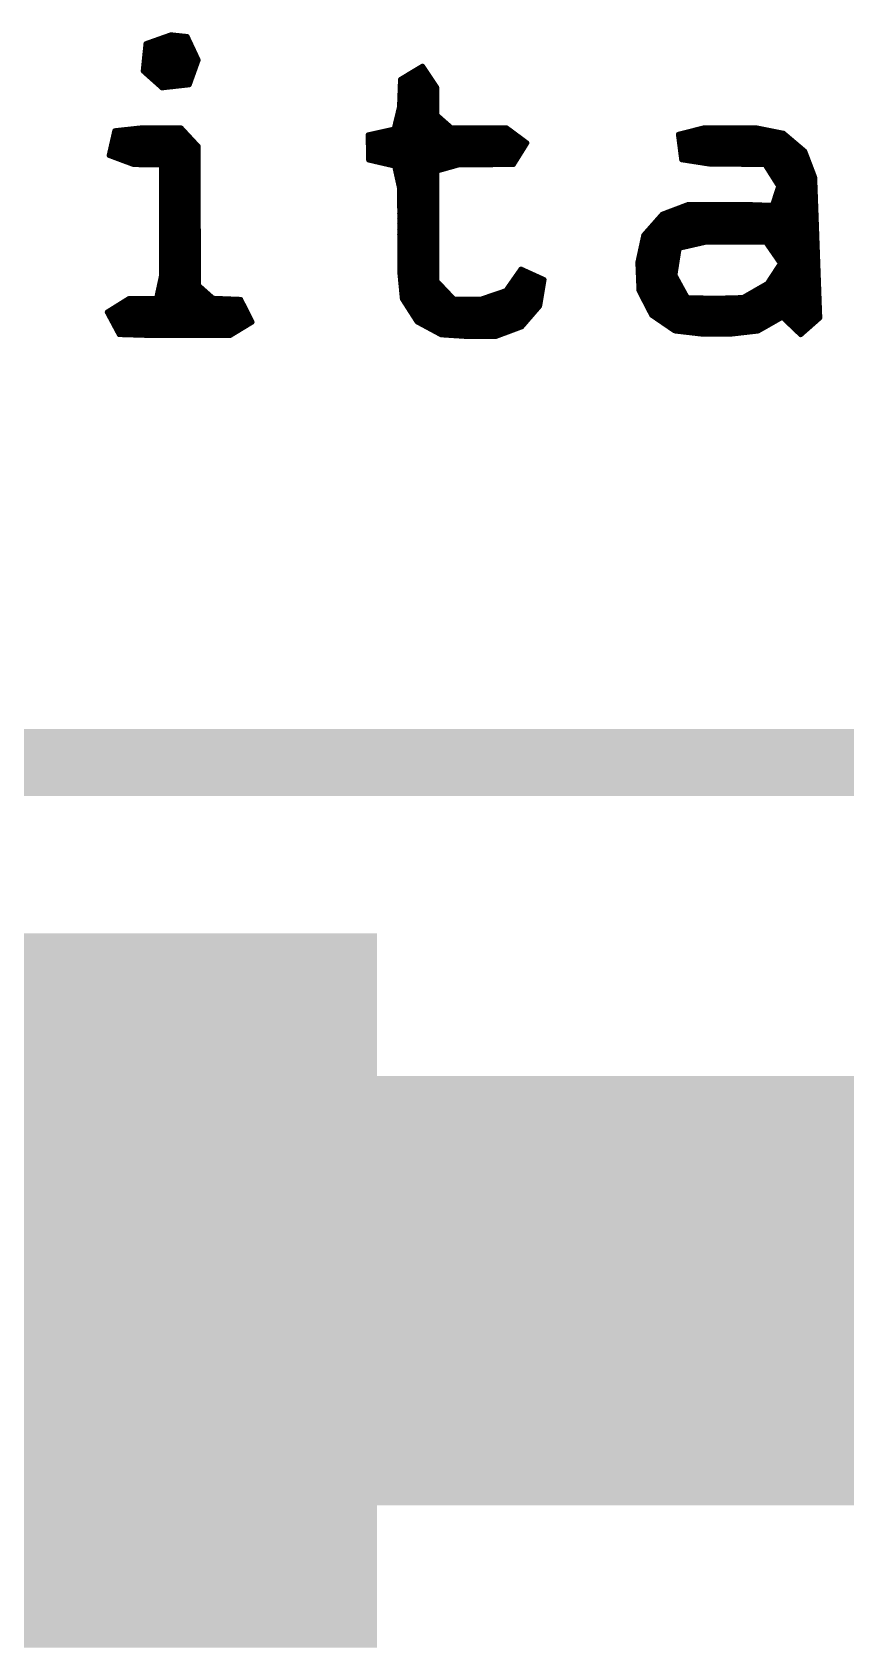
# Model space of a CAD drawing. Extents: x 40.2 to 61.4, y 22.5 to 56.
# Drawn here: x 44.223 to 45.764, y 45.694 to 48.753 of the extents above; entities that cross this region are included whole.
import ezdxf

# ---------------------------------------------------------------- set-up
doc = ezdxf.new("R2010")
doc.units = 0
for name, color, linetype in [('1', 12, 'CONTINUOUS'), ('21', 251, 'CONTINUOUS'), ('29', 251, 'CONTINUOUS'), ('31', 251, 'CONTINUOUS'), ('51', 251, 'CONTINUOUS')]:
    doc.layers.add(name, color=color, linetype=linetype)

# ---------------------------------------------------------------- blocks, each defined once
blk = doc.blocks.new('RECT')
blk.add_solid([(-0.5, -0.5), (0.5, -0.5), (-0.5, 0.5), (0.5, 0.5)])

msp = doc.modelspace()

# ---------------------------------------------------------------- linework, layer by layer
at = {"layer": '1', "const_width": 0.8128}
msp.add_lwpolyline([(43.3, 46.37), (46.21, 46.37)], dxfattribs=at)
at = {"layer": '21'}
for points, const_width in [([(44.4385, 48.731), (44.4333, 48.6794)], 0.01), ([(44.4384, 48.73), (44.5229, 48.73)], 0.01), ([(44.4856, 48.7477), (44.4385, 48.731)], 0.01), ([(44.464, 48.74), (44.5182, 48.74)], 0.01), ([(44.5161, 48.7445), (44.4856, 48.7477)], 0.01), ([(44.5369, 48.7002), (44.5161, 48.7445)], 0.01), ([(44.4354, 48.7), (44.5368, 48.7)], 0.01), ([(44.4364, 48.71), (44.5323, 48.71)], 0.01), ([(44.4374, 48.72), (44.5276, 48.72)], 0.01), ([(44.5201, 48.6535), (44.5369, 48.7002)], 0.01), ([(44.4333, 48.6794), (44.4688, 48.6478)], 0.01), ([(44.4334, 48.68), (44.5296, 48.68)], 0.01), ([(44.4344, 48.69), (44.5332, 48.69)], 0.01), ([(44.4439, 48.67), (44.526, 48.67)], 0.01), ([(44.9209, 48.6633), (44.919, 48.6113)], 0.01), ([(44.9624, 48.6883), (44.9209, 48.6633)], 0.01), ([(44.932, 48.67), (44.9745, 48.67)], 0.01), ([(44.9486, 48.68), (44.9679, 48.68)], 0.01), ([(44.989, 48.6482), (44.9624, 48.6883)], 0.01), ([(44.4551, 48.66), (44.5224, 48.66)], 0.01), ([(44.4663, 48.65), (44.4887, 48.65)], 0.01), ([(44.4688, 48.6478), (44.5201, 48.6535)], 0.01), ([(44.9201, 48.64), (44.9891, 48.64)], 0.01), ([(44.9204, 48.65), (44.9879, 48.65)], 0.01), ([(44.9208, 48.66), (44.9812, 48.66)], 0.01), ([(44.9891, 48.596), (44.989, 48.6482)], 0.01), ([(44.919, 48.6113), (44.9088, 48.5692)], 0.01), ([(44.9187, 48.61), (44.9891, 48.61)], 0.01), ([(44.9193, 48.62), (44.9891, 48.62)], 0.01), ([(44.9197, 48.63), (44.9891, 48.63)], 0.01), ([(44.4305, 48.5716), (44.3794, 48.5661)], 0.01), ([(44.4522, 48.5716), (44.4305, 48.5716)], 0.01), ([(44.5048, 48.5713), (44.4522, 48.5716)], 0.01), ([(44.537, 48.5366), (44.5048, 48.5713)], 0.01), ([(44.9114, 48.58), (45.0073, 48.58)], 0.01), ([(44.9138, 48.59), (44.996, 48.59)], 0.01), ([(44.9163, 48.6), (44.9891, 48.6)], 0.01), ([(45.0169, 48.5716), (44.9891, 48.596)], 0.01), ([(45.1214, 48.5716), (45.0169, 48.5716)], 0.01), ([(45.1598, 48.5432), (45.1214, 48.5716)], 0.01), ([(45.4964, 48.5717), (45.4476, 48.5593)], 0.01), ([(45.5415, 48.5716), (45.4964, 48.5717)], 0.01), ([(45.5948, 48.5715), (45.5415, 48.5716)], 0.01), ([(45.6464, 48.5613), (45.5948, 48.5715)], 0.01), ([(44.3794, 48.5661), (44.3688, 48.5197)], 0.01), ([(44.3735, 48.54), (44.5338, 48.54)], 0.01), ([(44.3757, 48.55), (44.5245, 48.55)], 0.01), ([(44.378, 48.56), (44.5153, 48.56)], 0.01), ([(44.4154, 48.57), (44.506, 48.57)], 0.01), ([(44.9088, 48.5692), (44.8596, 48.5583)], 0.01), ([(44.8596, 48.5583), (44.8605, 48.5111)], 0.01), ([(44.8597, 48.55), (45.1506, 48.55)], 0.01), ([(44.8599, 48.54), (45.1578, 48.54)], 0.01), ([(44.8671, 48.56), (45.1371, 48.56)], 0.01), ([(44.909, 48.57), (45.1235, 48.57)], 0.01), ([(45.1345, 48.5027), (45.1598, 48.5432)], 0.01), ([(45.4476, 48.5593), (45.4538, 48.5116)], 0.01), ([(45.4488, 48.55), (45.6598, 48.55)], 0.01), ([(45.4501, 48.54), (45.6716, 48.54)], 0.01), ([(45.4503, 48.56), (45.648, 48.56)], 0.01), ([(45.4897, 48.57), (45.6025, 48.57)], 0.01), ([(45.6866, 48.5273), (45.6464, 48.5613)], 0.01), ([(44.3688, 48.5197), (44.4152, 48.5024)], 0.01), ([(44.3689, 48.52), (44.537, 48.52)], 0.01), ([(44.3712, 48.53), (44.537, 48.53)], 0.01), ([(44.3948, 48.51), (44.537, 48.51)], 0.01), ([(44.5374, 48.2736), (44.537, 48.5366)], 0.01), ([(44.8601, 48.53), (45.1515, 48.53)], 0.01), ([(44.8603, 48.52), (45.1453, 48.52)], 0.01), ([(44.8605, 48.5111), (44.9097, 48.4997)], 0.01), ([(44.8651, 48.51), (45.139, 48.51)], 0.01), ([(45.4514, 48.53), (45.6834, 48.53)], 0.01), ([(45.4527, 48.52), (45.6894, 48.52)], 0.01), ([(45.4538, 48.5116), (45.5051, 48.5036)], 0.01), ([(45.464, 48.51), (45.6932, 48.51)], 0.01), ([(45.7054, 48.478), (45.6866, 48.5273)], 0.01), ([(44.4152, 48.5024), (44.4678, 48.502)], 0.01), ([(44.4678, 48.502), (44.4679, 48.2917)], 0.01), ([(44.4678, 48.5), (44.537, 48.5)], 0.01), ([(44.4678, 48.49), (44.5371, 48.49)], 0.01), ([(44.4678, 48.48), (44.5371, 48.48)], 0.01), ([(44.9083, 48.5), (45.0241, 48.5)], 0.01), ([(44.9097, 48.4997), (44.9193, 48.4565)], 0.01), ([(44.9119, 48.49), (44.9894, 48.49)], 0.01), ([(44.9141, 48.48), (44.9894, 48.48)], 0.01), ([(44.9894, 48.4903), (45.0302, 48.5017)], 0.01), ([(44.9894, 48.2814), (44.9894, 48.4903)], 0.01), ([(45.0302, 48.5017), (45.1345, 48.5027)], 0.01), ([(45.5051, 48.5036), (45.6115, 48.5025)], 0.01), ([(45.6115, 48.5025), (45.6377, 48.4611)], 0.01), ([(45.613, 48.5), (45.697, 48.5)], 0.01), ([(45.6194, 48.49), (45.7008, 48.49)], 0.01), ([(45.6257, 48.48), (45.7046, 48.48)], 0.01), ([(44.4678, 48.47), (44.5371, 48.47)], 0.01), ([(44.4678, 48.46), (44.5371, 48.46)], 0.01), ([(44.4678, 48.45), (44.5371, 48.45)], 0.01), ([(44.9163, 48.47), (44.9894, 48.47)], 0.01), ([(44.9185, 48.46), (44.9894, 48.46)], 0.01), ([(44.9193, 48.4565), (44.9194, 48.2998)], 0.01), ([(44.9193, 48.45), (44.9894, 48.45)], 0.01), ([(45.6377, 48.4611), (45.6257, 48.4247)], 0.01), ([(45.632, 48.47), (45.7057, 48.47)], 0.01), ([(45.634, 48.45), (45.7064, 48.45)], 0.01), ([(45.6373, 48.46), (45.706, 48.46)], 0.01), ([(45.715, 48.212), (45.7054, 48.478)], 0.01), ([(44.4678, 48.44), (44.5372, 48.44)], 0.01), ([(44.4678, 48.43), (44.5372, 48.43)], 0.01), ([(44.4678, 48.42), (44.5372, 48.42)], 0.01), ([(44.9193, 48.44), (44.9894, 48.44)], 0.01), ([(44.9193, 48.43), (44.9894, 48.43)], 0.01), ([(44.9193, 48.42), (44.9894, 48.42)], 0.01), ([(45.4662, 48.4266), (45.4169, 48.408)], 0.01), ([(45.4487, 48.42), (45.7075, 48.42)], 0.01), ([(45.5727, 48.4266), (45.4662, 48.4266)], 0.01), ([(45.6257, 48.4247), (45.5727, 48.4266)], 0.01), ([(45.6274, 48.43), (45.7071, 48.43)], 0.01), ([(45.6307, 48.44), (45.7067, 48.44)], 0.01), ([(44.4678, 48.41), (44.5372, 48.41)], 0.01), ([(44.4678, 48.4), (44.5372, 48.4)], 0.01), ([(44.4678, 48.39), (44.5372, 48.39)], 0.01), ([(44.9193, 48.41), (44.9894, 48.41)], 0.01), ([(44.9193, 48.4), (44.9894, 48.4)], 0.01), ([(44.9193, 48.39), (44.9894, 48.39)], 0.01), ([(45.4169, 48.408), (45.3819, 48.3684)], 0.01), ([(45.401, 48.39), (45.7086, 48.39)], 0.01), ([(45.4098, 48.4), (45.7082, 48.4)], 0.01), ([(45.4222, 48.41), (45.7078, 48.41)], 0.01), ([(44.4678, 48.38), (44.5373, 48.38)], 0.01), ([(44.4678, 48.37), (44.5373, 48.37)], 0.01), ([(44.4678, 48.36), (44.5373, 48.36)], 0.01), ([(44.9193, 48.38), (44.9894, 48.38)], 0.01), ([(44.9193, 48.37), (44.9894, 48.37)], 0.01), ([(44.9194, 48.36), (44.9894, 48.36)], 0.01), ([(45.3819, 48.3684), (45.3707, 48.317)], 0.01), ([(45.3801, 48.36), (45.7096, 48.36)], 0.01), ([(45.3833, 48.37), (45.7093, 48.37)], 0.01), ([(45.3922, 48.38), (45.7089, 48.38)], 0.01), ([(44.4679, 48.35), (44.5373, 48.35)], 0.01), ([(44.4679, 48.34), (44.5373, 48.34)], 0.01), ([(44.4679, 48.33), (44.5373, 48.33)], 0.01), ([(44.9194, 48.35), (44.9894, 48.35)], 0.01), ([(44.9194, 48.34), (44.9894, 48.34)], 0.01), ([(44.9194, 48.33), (44.9894, 48.33)], 0.01), ([(45.3736, 48.33), (45.4464, 48.33)], 0.01), ([(45.3757, 48.34), (45.4479, 48.34)], 0.01), ([(45.3779, 48.35), (45.475, 48.35)], 0.01), ([(45.4405, 48.2928), (45.4485, 48.344)], 0.01), ([(45.4485, 48.344), (45.4985, 48.3554)], 0.01), ([(45.4985, 48.3554), (45.605, 48.3553)], 0.01), ([(45.605, 48.3553), (45.6131, 48.3553)], 0.01), ([(45.6131, 48.3553), (45.641, 48.315)], 0.01), ([(45.6168, 48.35), (45.71, 48.35)], 0.01), ([(45.6237, 48.34), (45.7104, 48.34)], 0.01), ([(45.6306, 48.33), (45.7107, 48.33)], 0.01), ([(44.4679, 48.32), (44.5374, 48.32)], 0.01), ([(44.4679, 48.31), (44.5374, 48.31)], 0.01), ([(44.4679, 48.3), (44.5374, 48.3)], 0.01), ([(44.9194, 48.32), (44.9894, 48.32)], 0.01), ([(44.9194, 48.31), (44.9894, 48.31)], 0.01), ([(44.9194, 48.3), (44.9894, 48.3)], 0.01), ([(44.9194, 48.2998), (44.9244, 48.2481)], 0.01), ([(45.1491, 48.304), (45.1206, 48.2633)], 0.01), ([(45.1463, 48.3), (45.158, 48.3)], 0.01), ([(45.1925, 48.2843), (45.1491, 48.304)], 0.01), ([(45.3707, 48.317), (45.3728, 48.2639)], 0.01), ([(45.371, 48.31), (45.4432, 48.31)], 0.01), ([(45.3714, 48.32), (45.4448, 48.32)], 0.01), ([(45.3714, 48.3), (45.4417, 48.3)], 0.01), ([(45.641, 48.315), (45.616, 48.2768)], 0.01), ([(45.6311, 48.3), (45.7118, 48.3)], 0.01), ([(45.6375, 48.32), (45.7111, 48.32)], 0.01), ([(45.6377, 48.31), (45.7114, 48.31)], 0.01), ([(44.4679, 48.2917), (44.4585, 48.2484)], 0.01), ([(44.4632, 48.27), (44.5415, 48.27)], 0.01), ([(44.4653, 48.28), (44.5374, 48.28)], 0.01), ([(44.4675, 48.29), (44.5374, 48.29)], 0.01), ([(44.5653, 48.2488), (44.5374, 48.2736)], 0.01), ([(44.9203, 48.29), (44.9894, 48.29)], 0.01), ([(44.9213, 48.28), (44.9908, 48.28)], 0.01), ([(44.9223, 48.27), (45.0002, 48.27)], 0.01), ([(45.0217, 48.2474), (44.9894, 48.2814)], 0.01), ([(45.1253, 48.27), (45.1901, 48.27)], 0.01), ([(45.1323, 48.28), (45.1918, 48.28)], 0.01), ([(45.1393, 48.29), (45.1799, 48.29)], 0.01), ([(45.1841, 48.2344), (45.1925, 48.2843)], 0.01), ([(45.3718, 48.29), (45.4421, 48.29)], 0.01), ([(45.3722, 48.28), (45.4475, 48.28)], 0.01), ([(45.3726, 48.27), (45.453, 48.27)], 0.01), ([(45.4633, 48.2512), (45.4405, 48.2928)], 0.01), ([(45.616, 48.2768), (45.5698, 48.2502)], 0.01), ([(45.6042, 48.27), (45.7129, 48.27)], 0.01), ([(45.6181, 48.28), (45.7125, 48.28)], 0.01), ([(45.6246, 48.29), (45.7122, 48.29)], 0.01), ([(44.4059, 48.2482), (44.3652, 48.2228)], 0.01), ([(44.3927, 48.24), (44.6209, 48.24)], 0.01), ([(44.4585, 48.2484), (44.4059, 48.2482)], 0.01), ([(44.4588, 48.25), (44.5639, 48.25)], 0.01), ([(44.461, 48.26), (44.5527, 48.26)], 0.01), ([(44.6175, 48.2467), (44.5653, 48.2488)], 0.01), ([(44.639, 48.204), (44.6175, 48.2467)], 0.01), ([(44.9233, 48.26), (45.0097, 48.26)], 0.01), ([(44.9242, 48.25), (45.0192, 48.25)], 0.01), ([(44.9244, 48.2481), (44.9523, 48.2046)], 0.01), ([(44.9296, 48.24), (45.185, 48.24)], 0.01), ([(45.0739, 48.2474), (45.0217, 48.2474)], 0.01), ([(45.1206, 48.2633), (45.0739, 48.2474)], 0.01), ([(45.0816, 48.25), (45.1867, 48.25)], 0.01), ([(45.1109, 48.26), (45.1884, 48.26)], 0.01), ([(45.1503, 48.1953), (45.1841, 48.2344)], 0.01), ([(45.3728, 48.2639), (45.3969, 48.2172)], 0.01), ([(45.3748, 48.26), (45.4585, 48.26)], 0.01), ([(45.38, 48.25), (45.4629, 48.25)], 0.01), ([(45.3851, 48.24), (45.4591, 48.24)], 0.01), ([(45.4394, 48.1881), (45.4633, 48.2512)], 0.01), ([(45.4651, 48.25), (45.4416, 48.1873)], 0.01), ([(45.4614, 48.24), (45.714, 48.24)], 0.01), ([(45.517, 48.2488), (45.4651, 48.25)], 0.01), ([(45.4651, 48.25), (45.4669, 48.25)], 0.01), ([(45.5698, 48.2502), (45.517, 48.2488)], 0.01), ([(45.5614, 48.25), (45.7136, 48.25)], 0.01), ([(45.5868, 48.26), (45.7133, 48.26)], 0.01), ([(44.3652, 48.2228), (44.3878, 48.1806)], 0.01), ([(44.3667, 48.22), (44.631, 48.22)], 0.01), ([(44.372, 48.21), (44.636, 48.21)], 0.01), ([(44.3767, 48.23), (44.6259, 48.23)], 0.01), ([(44.5979, 48.179), (44.639, 48.204)], 0.01), ([(44.936, 48.23), (45.1803, 48.23)], 0.01), ([(44.9425, 48.22), (45.1716, 48.22)], 0.01), ([(44.9489, 48.21), (45.163, 48.21)], 0.01), ([(44.9523, 48.2046), (44.9978, 48.1801)], 0.01), ([(45.3903, 48.23), (45.4553, 48.23)], 0.01), ([(45.3954, 48.22), (45.4515, 48.22)], 0.01), ([(45.3969, 48.2172), (45.4394, 48.1881)], 0.01), ([(45.4073, 48.21), (45.4477, 48.21)], 0.01), ([(45.4501, 48.21), (45.638, 48.21)], 0.01), ([(45.4539, 48.22), (45.7147, 48.22)], 0.01), ([(45.4576, 48.23), (45.7143, 48.23)], 0.01), ([(45.5981, 48.1873), (45.6444, 48.2136)], 0.01), ([(45.6444, 48.2136), (45.6791, 48.1804)], 0.01), ([(45.6481, 48.21), (45.7127, 48.21)], 0.01), ([(45.6791, 48.1804), (45.715, 48.212)], 0.01), ([(44.3774, 48.2), (44.6325, 48.2)], 0.01), ([(44.3827, 48.19), (44.6161, 48.19)], 0.01), ([(44.3878, 48.1806), (44.4401, 48.179)], 0.01), ([(44.4059, 48.18), (44.5997, 48.18)], 0.01), ([(44.4401, 48.179), (44.5979, 48.179)], 0.01), ([(44.9609, 48.2), (45.1544, 48.2)], 0.01), ([(44.9794, 48.19), (45.1361, 48.19)], 0.01), ([(44.9978, 48.1801), (45.0497, 48.1767)], 0.01), ([(44.9986, 48.18), (45.1093, 48.18)], 0.01), ([(45.0497, 48.1767), (45.1019, 48.1772)], 0.01), ([(45.1019, 48.1772), (45.1503, 48.1953)], 0.01), ([(45.422, 48.2), (45.4439, 48.2)], 0.01), ([(45.4366, 48.19), (45.4401, 48.19)], 0.01), ([(45.4416, 48.1873), (45.4928, 48.1813)], 0.01), ([(45.4427, 48.19), (45.6028, 48.19)], 0.01), ([(45.4464, 48.2), (45.6204, 48.2)], 0.01), ([(45.4928, 48.1813), (45.5461, 48.1813)], 0.01), ([(45.5461, 48.1813), (45.5981, 48.1873)], 0.01), ([(45.6586, 48.2), (45.7014, 48.2)], 0.01), ([(45.669, 48.19), (45.69, 48.19)], 0.01), ([(42.8, 47.37), (58.8, 47.37)], 0.127)]:
    msp.add_lwpolyline(points, dxfattribs=dict(at, const_width=const_width))
at = {"layer": '21', "const_width": 0.005}
for points in [[(44.4384, 48.7325, 1), (44.4384, 48.7275)], [(44.441, 48.7307, 1), (44.436, 48.7312)], [(44.4377, 48.7333, 1), (44.4394, 48.7286)], [(44.464, 48.7425, 1), (44.464, 48.7375)], [(44.4859, 48.7501, 1), (44.4854, 48.7452)], [(44.4865, 48.7453, 1), (44.4848, 48.75)], [(44.5184, 48.7455, 1), (44.5138, 48.7434)], [(44.5158, 48.742, 1), (44.5164, 48.747)], [(44.5182, 48.7375, 1), (44.5182, 48.7425)], [(44.5229, 48.7275, 1), (44.5229, 48.7325)], [(44.4354, 48.7025, 1), (44.4354, 48.6975)], [(44.4364, 48.7125, 1), (44.4364, 48.7075)], [(44.4374, 48.7225, 1), (44.4374, 48.7175)], [(44.5276, 48.7175, 1), (44.5276, 48.7225)], [(44.5323, 48.7075, 1), (44.5323, 48.7125)], [(44.5392, 48.6994, 1), (44.5345, 48.7011)], [(44.5346, 48.6992, 1), (44.5391, 48.7013)], [(44.5368, 48.6975, 1), (44.5368, 48.7025)], [(44.4308, 48.6797, 1), (44.4358, 48.6792)], [(44.4334, 48.6825, 1), (44.4334, 48.6775)], [(44.435, 48.6813, 1), (44.4317, 48.6776)], [(44.4344, 48.6925, 1), (44.4344, 48.6875)], [(44.4439, 48.6725, 1), (44.4439, 48.6675)], [(44.526, 48.6675, 1), (44.526, 48.6725)], [(44.5296, 48.6775, 1), (44.5296, 48.6825)], [(44.5332, 48.6875, 1), (44.5332, 48.6925)], [(44.9234, 48.6632, 1), (44.9184, 48.6634)], [(44.9196, 48.6654, 1), (44.9222, 48.6612)], [(44.932, 48.6725, 1), (44.932, 48.6675)], [(44.9486, 48.6825, 1), (44.9486, 48.6775)], [(44.9644, 48.6897, 1), (44.9603, 48.6869)], [(44.9637, 48.6861, 1), (44.9611, 48.6904)], [(44.9679, 48.6775, 1), (44.9679, 48.6825)], [(44.9745, 48.6675, 1), (44.9745, 48.6725)], [(44.4551, 48.6625, 1), (44.4551, 48.6575)], [(44.4663, 48.6525, 1), (44.4663, 48.6475)], [(44.4685, 48.6503, 1), (44.469, 48.6453)], [(44.4671, 48.6459, 1), (44.4704, 48.6497)], [(44.4887, 48.6475, 1), (44.4887, 48.6525)], [(44.5178, 48.6543, 1), (44.5225, 48.6526)], [(44.5204, 48.651, 1), (44.5198, 48.656)], [(44.5224, 48.6575, 1), (44.5224, 48.6625)], [(44.9201, 48.6425, 1), (44.9201, 48.6375)], [(44.9204, 48.6525, 1), (44.9204, 48.6475)], [(44.9208, 48.6625, 1), (44.9208, 48.6575)], [(44.9812, 48.6575, 1), (44.9812, 48.6625)], [(44.9915, 48.6482, 1), (44.9865, 48.6482)], [(44.987, 48.6468, 1), (44.9911, 48.6496)], [(44.9879, 48.6475, 1), (44.9879, 48.6525)], [(44.9891, 48.6375, 1), (44.9891, 48.6425)], [(44.9187, 48.6125, 1), (44.9187, 48.6075)], [(44.9165, 48.6114, 1), (44.9215, 48.6112)], [(44.9214, 48.6107, 1), (44.9166, 48.6119)], [(44.9193, 48.6225, 1), (44.9193, 48.6175)], [(44.9197, 48.6325, 1), (44.9197, 48.6275)], [(44.9891, 48.6275, 1), (44.9891, 48.6325)], [(44.9891, 48.6175, 1), (44.9891, 48.6225)], [(44.9891, 48.6075, 1), (44.9891, 48.6125)], [(44.4306, 48.5741, 1), (44.4305, 48.5691)], [(44.4308, 48.5691, 1), (44.4303, 48.5741)], [(44.4522, 48.5741, 1), (44.4522, 48.5691)], [(44.4522, 48.5691, 1), (44.4522, 48.5741)], [(44.5066, 48.573, 1), (44.5029, 48.5696)], [(44.5048, 48.5688, 1), (44.5048, 48.5738)], [(44.9114, 48.5825, 1), (44.9114, 48.5775)], [(44.9138, 48.5925, 1), (44.9138, 48.5875)], [(44.9163, 48.6025, 1), (44.9163, 48.5975)], [(44.9908, 48.5979, 1), (44.9875, 48.5941)], [(44.9866, 48.596, 1), (44.9916, 48.596)], [(44.9891, 48.5975, 1), (44.9891, 48.6025)], [(44.996, 48.5875, 1), (44.996, 48.5925)], [(45.0073, 48.5775, 1), (45.0073, 48.5825)], [(45.0169, 48.5741, 1), (45.0169, 48.5691)], [(45.0153, 48.5697, 1), (45.0186, 48.5734)], [(45.1228, 48.5736, 1), (45.1199, 48.5696)], [(45.1214, 48.5691, 1), (45.1214, 48.5741)], [(45.4964, 48.5742, 1), (45.4964, 48.5692)], [(45.497, 48.5693, 1), (45.4958, 48.5741)], [(45.5415, 48.5741, 1), (45.5415, 48.5691)], [(45.5415, 48.5691, 1), (45.5415, 48.5741)], [(45.5953, 48.574, 1), (45.5943, 48.5691)], [(45.5948, 48.569, 1), (45.5948, 48.574)], [(44.3735, 48.5425, 1), (44.3735, 48.5375)], [(44.3757, 48.5525, 1), (44.3757, 48.5475)], [(44.378, 48.5625, 1), (44.378, 48.5575)], [(44.3791, 48.5686, 1), (44.3797, 48.5636)], [(44.3818, 48.5656, 1), (44.377, 48.5667)], [(44.4154, 48.5725, 1), (44.4154, 48.5675)], [(44.506, 48.5675, 1), (44.506, 48.5725)], [(44.5153, 48.5575, 1), (44.5153, 48.5625)], [(44.5245, 48.5475, 1), (44.5245, 48.5525)], [(44.5338, 48.5375, 1), (44.5338, 48.5425)], [(44.859, 48.5608, 1), (44.8601, 48.5559)], [(44.8621, 48.5584, 1), (44.8571, 48.5583)], [(44.8597, 48.5525, 1), (44.8597, 48.5475)], [(44.8599, 48.5425, 1), (44.8599, 48.5375)], [(44.8671, 48.5625, 1), (44.8671, 48.5575)], [(44.9064, 48.5698, 1), (44.9112, 48.5687)], [(44.909, 48.5725, 1), (44.909, 48.5675)], [(44.9094, 48.5668, 1), (44.9083, 48.5717)], [(45.1235, 48.5675, 1), (45.1235, 48.5725)], [(45.1371, 48.5575, 1), (45.1371, 48.5625)], [(45.1506, 48.5475, 1), (45.1506, 48.5525)], [(45.1619, 48.5419, 1), (45.1577, 48.5445)], [(45.1578, 48.5375, 1), (45.1578, 48.5425)], [(45.1583, 48.5412, 1), (45.1613, 48.5452)], [(45.45, 48.5596, 1), (45.4451, 48.559)], [(45.4469, 48.5617, 1), (45.4482, 48.5569)], [(45.4488, 48.5525, 1), (45.4488, 48.5475)], [(45.4501, 48.5425, 1), (45.4501, 48.5375)], [(45.4503, 48.5625, 1), (45.4503, 48.5575)], [(45.4897, 48.5725, 1), (45.4897, 48.5675)], [(45.6025, 48.5675, 1), (45.6025, 48.5725)], [(45.6481, 48.5633, 1), (45.6448, 48.5594)], [(45.646, 48.5589, 1), (45.6469, 48.5638)], [(45.648, 48.5575, 1), (45.648, 48.5625)], [(45.6598, 48.5475, 1), (45.6598, 48.5525)], [(45.6716, 48.5375, 1), (45.6716, 48.5425)], [(44.3664, 48.5202, 1), (44.3713, 48.5191)], [(44.3689, 48.5225, 1), (44.3689, 48.5175)], [(44.3697, 48.522, 1), (44.368, 48.5173)], [(44.3712, 48.5325, 1), (44.3712, 48.5275)], [(44.3948, 48.5125, 1), (44.3948, 48.5075)], [(44.5395, 48.5366, 1), (44.5345, 48.5366)], [(44.5351, 48.5349, 1), (44.5388, 48.5383)], [(44.537, 48.5275, 1), (44.537, 48.5325)], [(44.537, 48.5175, 1), (44.537, 48.5225)], [(44.537, 48.5075, 1), (44.537, 48.5125)], [(44.8601, 48.5325, 1), (44.8601, 48.5275)], [(44.8603, 48.5225, 1), (44.8603, 48.5175)], [(44.8611, 48.5135, 1), (44.8599, 48.5086)], [(44.8651, 48.5125, 1), (44.8651, 48.5075)], [(45.139, 48.5075, 1), (45.139, 48.5125)], [(45.1453, 48.5175, 1), (45.1453, 48.5225)], [(45.1515, 48.5275, 1), (45.1515, 48.5325)], [(45.4514, 48.5325, 1), (45.4514, 48.5275)], [(45.4527, 48.5225, 1), (45.4527, 48.5175)], [(45.4542, 48.5141, 1), (45.4535, 48.5091)], [(45.4514, 48.5113, 1), (45.4563, 48.5119)], [(45.464, 48.5125, 1), (45.464, 48.5075)], [(45.6834, 48.5275, 1), (45.6834, 48.5325)], [(45.6889, 48.5282, 1), (45.6843, 48.5264)], [(45.685, 48.5254, 1), (45.6882, 48.5292)], [(45.6894, 48.5175, 1), (45.6894, 48.5225)], [(45.6932, 48.5075, 1), (45.6932, 48.5125)], [(44.4152, 48.5049, 1), (44.4151, 48.4999)], [(44.4143, 48.5001, 1), (44.416, 48.5048)], [(44.4703, 48.502, 1), (44.4653, 48.502)], [(44.4678, 48.5025, 1), (44.4678, 48.4975)], [(44.4678, 48.4925, 1), (44.4678, 48.4875)], [(44.4678, 48.4825, 1), (44.4678, 48.4775)], [(44.4677, 48.4995, 1), (44.4678, 48.5045)], [(44.537, 48.4975, 1), (44.537, 48.5025)], [(44.5371, 48.4875, 1), (44.5371, 48.4925)], [(44.5371, 48.4775, 1), (44.5371, 48.4825)], [(44.858, 48.511, 1), (44.863, 48.5111)], [(44.9083, 48.5025, 1), (44.9083, 48.4975)], [(44.9122, 48.5002, 1), (44.9073, 48.4991)], [(44.9092, 48.4972, 1), (44.9103, 48.5021)], [(44.9119, 48.4925, 1), (44.9119, 48.4875)], [(44.9141, 48.4825, 1), (44.9141, 48.4775)], [(44.9919, 48.4903, 1), (44.9869, 48.4903)], [(44.9888, 48.4927, 1), (44.9901, 48.4879)], [(44.9894, 48.4875, 1), (44.9894, 48.4925)], [(44.9894, 48.4775, 1), (44.9894, 48.4825)], [(45.0241, 48.4975, 1), (45.0241, 48.5025)], [(45.0302, 48.5042, 1), (45.0302, 48.4992)], [(45.0309, 48.4993, 1), (45.0295, 48.5041)], [(45.1324, 48.5041, 1), (45.1366, 48.5014)], [(45.1345, 48.5002, 1), (45.1345, 48.5052)], [(45.5051, 48.5061, 1), (45.505, 48.5011)], [(45.5047, 48.5011, 1), (45.5055, 48.506)], [(45.6136, 48.5038, 1), (45.6093, 48.5011)], [(45.613, 48.5025, 1), (45.613, 48.4975)], [(45.6114, 48.5, 1), (45.6115, 48.505)], [(45.6194, 48.4925, 1), (45.6194, 48.4875)], [(45.6257, 48.4825, 1), (45.6257, 48.4775)], [(45.697, 48.4975, 1), (45.697, 48.5025)], [(45.7008, 48.4875, 1), (45.7008, 48.4925)], [(45.7046, 48.4775, 1), (45.7046, 48.4825)], [(44.4678, 48.4725, 1), (44.4678, 48.4675)], [(44.4678, 48.4625, 1), (44.4678, 48.4575)], [(44.4678, 48.4525, 1), (44.4678, 48.4475)], [(44.5371, 48.4675, 1), (44.5371, 48.4725)], [(44.5371, 48.4575, 1), (44.5371, 48.4625)], [(44.5371, 48.4475, 1), (44.5371, 48.4525)], [(44.9163, 48.4725, 1), (44.9163, 48.4675)], [(44.9185, 48.4625, 1), (44.9185, 48.4575)], [(44.9218, 48.4565, 1), (44.9168, 48.4565)], [(44.9168, 48.4559, 1), (44.9217, 48.457)], [(44.9193, 48.4525, 1), (44.9193, 48.4475)], [(44.9894, 48.4675, 1), (44.9894, 48.4725)], [(44.9894, 48.4575, 1), (44.9894, 48.4625)], [(44.9894, 48.4475, 1), (44.9894, 48.4525)], [(45.632, 48.4725, 1), (45.632, 48.4675)], [(45.634, 48.4525, 1), (45.634, 48.4475)], [(45.6373, 48.4625, 1), (45.6373, 48.4575)], [(45.64, 48.4604, 1), (45.6353, 48.4619)], [(45.6355, 48.4598, 1), (45.6398, 48.4625)], [(45.7079, 48.4781, 1), (45.7029, 48.4779)], [(45.703, 48.4771, 1), (45.7077, 48.4789)], [(45.7057, 48.4675, 1), (45.7057, 48.4725)], [(45.706, 48.4575, 1), (45.706, 48.4625)], [(45.7064, 48.4475, 1), (45.7064, 48.4525)], [(44.4678, 48.4425, 1), (44.4678, 48.4375)], [(44.4678, 48.4325, 1), (44.4678, 48.4275)], [(44.4678, 48.4225, 1), (44.4678, 48.4175)], [(44.5372, 48.4375, 1), (44.5372, 48.4425)], [(44.5372, 48.4275, 1), (44.5372, 48.4325)], [(44.5372, 48.4175, 1), (44.5372, 48.4225)], [(44.9193, 48.4425, 1), (44.9193, 48.4375)], [(44.9193, 48.4325, 1), (44.9193, 48.4275)], [(44.9193, 48.4225, 1), (44.9193, 48.4175)], [(44.9894, 48.4375, 1), (44.9894, 48.4425)], [(44.9894, 48.4275, 1), (44.9894, 48.4325)], [(44.9894, 48.4175, 1), (44.9894, 48.4225)], [(45.4487, 48.4225, 1), (45.4487, 48.4175)], [(45.4662, 48.4291, 1), (45.4662, 48.4241)], [(45.4671, 48.4243, 1), (45.4653, 48.429)], [(45.5728, 48.4291, 1), (45.5726, 48.4241)], [(45.5727, 48.4241, 1), (45.5727, 48.4291)], [(45.6233, 48.4255, 1), (45.6281, 48.4239)], [(45.6274, 48.4325, 1), (45.6274, 48.4275)], [(45.6256, 48.4222, 1), (45.6258, 48.4272)], [(45.6307, 48.4425, 1), (45.6307, 48.4375)], [(45.7067, 48.4375, 1), (45.7067, 48.4425)], [(45.7071, 48.4275, 1), (45.7071, 48.4325)], [(45.7075, 48.4175, 1), (45.7075, 48.4225)], [(44.4678, 48.4125, 1), (44.4678, 48.4075)], [(44.4678, 48.4025, 1), (44.4678, 48.3975)], [(44.4678, 48.3925, 1), (44.4678, 48.3875)], [(44.5372, 48.4075, 1), (44.5372, 48.4125)], [(44.5372, 48.3975, 1), (44.5372, 48.4025)], [(44.5372, 48.3875, 1), (44.5372, 48.3925)], [(44.9193, 48.4125, 1), (44.9193, 48.4075)], [(44.9193, 48.4025, 1), (44.9193, 48.3975)], [(44.9193, 48.3925, 1), (44.9193, 48.3875)], [(44.9894, 48.4075, 1), (44.9894, 48.4125)], [(44.9894, 48.3975, 1), (44.9894, 48.4025)], [(44.9894, 48.3875, 1), (44.9894, 48.3925)], [(45.401, 48.3925, 1), (45.401, 48.3875)], [(45.4098, 48.4025, 1), (45.4098, 48.3975)], [(45.416, 48.4103, 1), (45.4177, 48.4056)], [(45.4187, 48.4063, 1), (45.415, 48.4096)], [(45.4222, 48.4125, 1), (45.4222, 48.4075)], [(45.7078, 48.4075, 1), (45.7078, 48.4125)], [(45.7082, 48.3975, 1), (45.7082, 48.4025)], [(45.7086, 48.3875, 1), (45.7086, 48.3925)], [(44.4678, 48.3825, 1), (44.4678, 48.3775)], [(44.4678, 48.3725, 1), (44.4678, 48.3675)], [(44.4678, 48.3625, 1), (44.4678, 48.3575)], [(44.5373, 48.3775, 1), (44.5373, 48.3825)], [(44.5373, 48.3675, 1), (44.5373, 48.3725)], [(44.5373, 48.3575, 1), (44.5373, 48.3625)], [(44.9193, 48.3825, 1), (44.9193, 48.3775)], [(44.9193, 48.3725, 1), (44.9193, 48.3675)], [(44.9194, 48.3625, 1), (44.9194, 48.3575)], [(44.9894, 48.3775, 1), (44.9894, 48.3825)], [(44.9894, 48.3675, 1), (44.9894, 48.3725)], [(44.9894, 48.3575, 1), (44.9894, 48.3625)], [(45.3801, 48.3625, 1), (45.3801, 48.3575)], [(45.3844, 48.3679, 1), (45.3795, 48.369)], [(45.3801, 48.3701, 1), (45.3838, 48.3668)], [(45.3833, 48.3725, 1), (45.3833, 48.3675)], [(45.3922, 48.3825, 1), (45.3922, 48.3775)], [(45.7089, 48.3775, 1), (45.7089, 48.3825)], [(45.7093, 48.3675, 1), (45.7093, 48.3725)], [(45.7096, 48.3575, 1), (45.7096, 48.3625)], [(44.4679, 48.3525, 1), (44.4679, 48.3475)], [(44.4679, 48.3425, 1), (44.4679, 48.3375)], [(44.4679, 48.3325, 1), (44.4679, 48.3275)], [(44.5373, 48.3475, 1), (44.5373, 48.3525)], [(44.5373, 48.3375, 1), (44.5373, 48.3425)], [(44.5373, 48.3275, 1), (44.5373, 48.3325)], [(44.9194, 48.3525, 1), (44.9194, 48.3475)], [(44.9194, 48.3425, 1), (44.9194, 48.3375)], [(44.9194, 48.3325, 1), (44.9194, 48.3275)], [(44.9894, 48.3475, 1), (44.9894, 48.3525)], [(44.9894, 48.3375, 1), (44.9894, 48.3425)], [(44.9894, 48.3275, 1), (44.9894, 48.3325)], [(45.3736, 48.3325, 1), (45.3736, 48.3275)], [(45.3757, 48.3425, 1), (45.3757, 48.3375)], [(45.3779, 48.3525, 1), (45.3779, 48.3475)], [(45.448, 48.3464, 1), (45.4491, 48.3415)], [(45.451, 48.3436, 1), (45.4461, 48.3443)], [(45.4464, 48.3275, 1), (45.4464, 48.3325)], [(45.4479, 48.3375, 1), (45.4479, 48.3425)], [(45.475, 48.3475, 1), (45.475, 48.3525)], [(45.4985, 48.3579, 1), (45.4985, 48.3529)], [(45.4991, 48.353, 1), (45.4979, 48.3578)], [(45.605, 48.3578, 1), (45.605, 48.3528)], [(45.605, 48.3528, 1), (45.605, 48.3578)], [(45.6152, 48.3568, 1), (45.6111, 48.3539)], [(45.6131, 48.3528, 1), (45.6131, 48.3578)], [(45.6168, 48.3525, 1), (45.6168, 48.3475)], [(45.6237, 48.3425, 1), (45.6237, 48.3375)], [(45.6306, 48.3325, 1), (45.6306, 48.3275)], [(45.71, 48.3475, 1), (45.71, 48.3525)], [(45.7104, 48.3375, 1), (45.7104, 48.3425)], [(45.7107, 48.3275, 1), (45.7107, 48.3325)], [(44.4679, 48.3225, 1), (44.4679, 48.3175)], [(44.4679, 48.3125, 1), (44.4679, 48.3075)], [(44.4679, 48.3025, 1), (44.4679, 48.2975)], [(44.5374, 48.3175, 1), (44.5374, 48.3225)], [(44.5374, 48.3075, 1), (44.5374, 48.3125)], [(44.5374, 48.2975, 1), (44.5374, 48.3025)], [(44.9194, 48.3225, 1), (44.9194, 48.3175)], [(44.9194, 48.3125, 1), (44.9194, 48.3075)], [(44.9194, 48.3025, 1), (44.9194, 48.2975)], [(44.9219, 48.3, 1), (44.9169, 48.2996)], [(44.9169, 48.2998, 1), (44.9219, 48.2998)], [(44.9894, 48.3175, 1), (44.9894, 48.3225)], [(44.9894, 48.3075, 1), (44.9894, 48.3125)], [(44.9894, 48.2975, 1), (44.9894, 48.3025)], [(45.1463, 48.3025, 1), (45.1463, 48.2975)], [(45.1501, 48.3063, 1), (45.1481, 48.3018)], [(45.1512, 48.3026, 1), (45.1471, 48.3055)], [(45.158, 48.2975, 1), (45.158, 48.3025)], [(45.3732, 48.3171, 1), (45.3682, 48.3169)], [(45.3683, 48.3176, 1), (45.3732, 48.3165)], [(45.371, 48.3125, 1), (45.371, 48.3075)], [(45.3714, 48.3225, 1), (45.3714, 48.3175)], [(45.3714, 48.3025, 1), (45.3714, 48.2975)], [(45.4417, 48.2975, 1), (45.4417, 48.3025)], [(45.4432, 48.3075, 1), (45.4432, 48.3125)], [(45.4448, 48.3175, 1), (45.4448, 48.3225)], [(45.6311, 48.3025, 1), (45.6311, 48.2975)], [(45.6375, 48.3225, 1), (45.6375, 48.3175)], [(45.6377, 48.3125, 1), (45.6377, 48.3075)], [(45.643, 48.3137, 1), (45.6389, 48.3164)], [(45.6389, 48.3136, 1), (45.643, 48.3165)], [(45.7111, 48.3175, 1), (45.7111, 48.3225)], [(45.7114, 48.3075, 1), (45.7114, 48.3125)], [(45.7118, 48.2975, 1), (45.7118, 48.3025)], [(44.4632, 48.2725, 1), (44.4632, 48.2675)], [(44.4653, 48.2825, 1), (44.4653, 48.2775)], [(44.4675, 48.2925, 1), (44.4675, 48.2875)], [(44.4703, 48.2912, 1), (44.4654, 48.2923)], [(44.4654, 48.2917, 1), (44.4704, 48.2917)], [(44.5349, 48.2736, 1), (44.5399, 48.2736)], [(44.5391, 48.2754, 1), (44.5358, 48.2717)], [(44.5374, 48.2875, 1), (44.5374, 48.2925)], [(44.5374, 48.2775, 1), (44.5374, 48.2825)], [(44.5415, 48.2675, 1), (44.5415, 48.2725)], [(44.9203, 48.2925, 1), (44.9203, 48.2875)], [(44.9213, 48.2825, 1), (44.9213, 48.2775)], [(44.9223, 48.2725, 1), (44.9223, 48.2675)], [(44.9912, 48.2831, 1), (44.9876, 48.2797)], [(44.9869, 48.2814, 1), (44.9919, 48.2814)], [(44.9894, 48.2875, 1), (44.9894, 48.2925)], [(44.9908, 48.2775, 1), (44.9908, 48.2825)], [(45.0002, 48.2675, 1), (45.0002, 48.2725)], [(45.1253, 48.2725, 1), (45.1253, 48.2675)], [(45.1323, 48.2825, 1), (45.1323, 48.2775)], [(45.1393, 48.2925, 1), (45.1393, 48.2875)], [(45.1799, 48.2875, 1), (45.1799, 48.2925)], [(45.195, 48.2838, 1), (45.19, 48.2847)], [(45.1901, 48.2675, 1), (45.1901, 48.2725)], [(45.1915, 48.282, 1), (45.1935, 48.2865)], [(45.1918, 48.2775, 1), (45.1918, 48.2825)], [(45.3718, 48.2925, 1), (45.3718, 48.2875)], [(45.3722, 48.2825, 1), (45.3722, 48.2775)], [(45.3726, 48.2725, 1), (45.3726, 48.2675)], [(45.4427, 48.294, 1), (45.4384, 48.2916)], [(45.4381, 48.2932, 1), (45.443, 48.2924)], [(45.4421, 48.2875, 1), (45.4421, 48.2925)], [(45.4475, 48.2775, 1), (45.4475, 48.2825)], [(45.453, 48.2675, 1), (45.453, 48.2725)], [(45.6042, 48.2725, 1), (45.6042, 48.2675)], [(45.6139, 48.2782, 1), (45.6181, 48.2754)], [(45.6172, 48.2746, 1), (45.6147, 48.279)], [(45.6181, 48.2825, 1), (45.6181, 48.2775)], [(45.6246, 48.2925, 1), (45.6246, 48.2875)], [(45.7122, 48.2875, 1), (45.7122, 48.2925)], [(45.7125, 48.2775, 1), (45.7125, 48.2825)], [(45.7129, 48.2675, 1), (45.7129, 48.2725)], [(44.3927, 48.2425, 1), (44.3927, 48.2375)], [(44.4059, 48.2507, 1), (44.4059, 48.2457)], [(44.4072, 48.2461, 1), (44.4046, 48.2503)], [(44.4561, 48.249, 1), (44.4609, 48.2479)], [(44.4588, 48.2525, 1), (44.4588, 48.2475)], [(44.461, 48.2625, 1), (44.461, 48.2575)], [(44.4585, 48.2459, 1), (44.4585, 48.2509)], [(44.5527, 48.2575, 1), (44.5527, 48.2625)], [(44.5654, 48.2513, 1), (44.5652, 48.2463)], [(44.5636, 48.2469, 1), (44.5669, 48.2507)], [(44.5639, 48.2475, 1), (44.5639, 48.2525)], [(44.6198, 48.2478, 1), (44.6153, 48.2456)], [(44.6174, 48.2442, 1), (44.6176, 48.2492)], [(44.6209, 48.2375, 1), (44.6209, 48.2425)], [(44.9233, 48.2625, 1), (44.9233, 48.2575)], [(44.9242, 48.2525, 1), (44.9242, 48.2475)], [(44.9265, 48.2495, 1), (44.9223, 48.2468)], [(44.9219, 48.2479, 1), (44.9269, 48.2484)], [(44.9296, 48.2425, 1), (44.9296, 48.2375)], [(45.0097, 48.2575, 1), (45.0097, 48.2625)], [(45.0192, 48.2475, 1), (45.0192, 48.2525)], [(45.0217, 48.2499, 1), (45.0217, 48.2449)], [(45.0199, 48.2456, 1), (45.0235, 48.2491)], [(45.0731, 48.2498, 1), (45.0747, 48.245)], [(45.0739, 48.2449, 1), (45.0739, 48.2499)], [(45.0816, 48.2525, 1), (45.0816, 48.2475)], [(45.1109, 48.2625, 1), (45.1109, 48.2575)], [(45.1186, 48.2647, 1), (45.1227, 48.2619)], [(45.1214, 48.2609, 1), (45.1198, 48.2657)], [(45.186, 48.2327, 1), (45.1822, 48.236)], [(45.185, 48.2375, 1), (45.185, 48.2425)], [(45.1867, 48.2475, 1), (45.1867, 48.2525)], [(45.1884, 48.2575, 1), (45.1884, 48.2625)], [(45.375, 48.2651, 1), (45.3706, 48.2628)], [(45.3703, 48.2638, 1), (45.3753, 48.264)], [(45.3748, 48.2625, 1), (45.3748, 48.2575)], [(45.38, 48.2525, 1), (45.38, 48.2475)], [(45.3851, 48.2425, 1), (45.3851, 48.2375)], [(45.4585, 48.2575, 1), (45.4585, 48.2625)], [(45.4614, 48.2425, 1), (45.4614, 48.2375)], [(45.4591, 48.2375, 1), (45.4591, 48.2425)], [(45.4656, 48.2503, 1), (45.461, 48.2521)], [(45.4611, 48.25, 1), (45.4655, 48.2524)], [(45.4652, 48.2525, 1), (45.4651, 48.2475)], [(45.4651, 48.2525, 1), (45.4651, 48.2475)], [(45.4675, 48.2492, 1), (45.4628, 48.2509)], [(45.4629, 48.2475, 1), (45.4629, 48.2525)], [(45.4669, 48.2475, 1), (45.4669, 48.2525)], [(45.517, 48.2513, 1), (45.5171, 48.2463)], [(45.517, 48.2463, 1), (45.5171, 48.2513)], [(45.5614, 48.2525, 1), (45.5614, 48.2475)], [(45.5686, 48.2524, 1), (45.5711, 48.2481)], [(45.5699, 48.2477, 1), (45.5698, 48.2527)], [(45.5868, 48.2625, 1), (45.5868, 48.2575)], [(45.7133, 48.2575, 1), (45.7133, 48.2625)], [(45.7136, 48.2475, 1), (45.7136, 48.2525)], [(45.714, 48.2375, 1), (45.714, 48.2425)], [(44.3674, 48.224, 1), (44.363, 48.2216)], [(44.3639, 48.2249, 1), (44.3665, 48.2207)], [(44.3667, 48.2225, 1), (44.3667, 48.2175)], [(44.372, 48.2125, 1), (44.372, 48.2075)], [(44.3767, 48.2325, 1), (44.3767, 48.2275)], [(44.6259, 48.2275, 1), (44.6259, 48.2325)], [(44.631, 48.2175, 1), (44.631, 48.2225)], [(44.636, 48.2075, 1), (44.636, 48.2125)], [(44.6403, 48.2018, 1), (44.6377, 48.2061)], [(44.936, 48.2325, 1), (44.936, 48.2275)], [(44.9425, 48.2225, 1), (44.9425, 48.2175)], [(44.9489, 48.2125, 1), (44.9489, 48.2075)], [(44.9535, 48.2068, 1), (44.9511, 48.2024)], [(44.9502, 48.2033, 1), (44.9544, 48.206)], [(45.163, 48.2075, 1), (45.163, 48.2125)], [(45.1716, 48.2175, 1), (45.1716, 48.2225)], [(45.1803, 48.2275, 1), (45.1803, 48.2325)], [(45.1816, 48.2348, 1), (45.1865, 48.234)], [(45.3903, 48.2325, 1), (45.3903, 48.2275)], [(45.3954, 48.2225, 1), (45.3954, 48.2175)], [(45.3983, 48.2192, 1), (45.3955, 48.2151)], [(45.3946, 48.216, 1), (45.3991, 48.2183)], [(45.4073, 48.2125, 1), (45.4073, 48.2075)], [(45.4501, 48.2125, 1), (45.4501, 48.2075)], [(45.4477, 48.2075, 1), (45.4477, 48.2125)], [(45.4539, 48.2225, 1), (45.4539, 48.2175)], [(45.4515, 48.2175, 1), (45.4515, 48.2225)], [(45.4576, 48.2325, 1), (45.4576, 48.2275)], [(45.4553, 48.2275, 1), (45.4553, 48.2325)], [(45.638, 48.2075, 1), (45.638, 48.2125)], [(45.6461, 48.2154, 1), (45.6426, 48.2118)], [(45.6456, 48.2114, 1), (45.6431, 48.2158)], [(45.6481, 48.2125, 1), (45.6481, 48.2075)], [(45.7125, 48.2119, 1), (45.7175, 48.2121)], [(45.7127, 48.2075, 1), (45.7127, 48.2125)], [(45.7166, 48.2101, 1), (45.7133, 48.2138)], [(45.7143, 48.2275, 1), (45.7143, 48.2325)], [(45.7147, 48.2175, 1), (45.7147, 48.2225)], [(44.3774, 48.2025, 1), (44.3774, 48.1975)], [(44.3827, 48.1925, 1), (44.3827, 48.1875)], [(44.3878, 48.1831, 1), (44.3877, 48.1781)], [(44.3855, 48.1794, 1), (44.39, 48.1817)], [(44.4059, 48.1825, 1), (44.4059, 48.1775)], [(44.4401, 48.1815, 1), (44.4401, 48.1765)], [(44.4401, 48.1765, 1), (44.4402, 48.1815)], [(44.5966, 48.1811, 1), (44.5992, 48.1768)], [(44.5979, 48.1765, 1), (44.5979, 48.1815)], [(44.5997, 48.1775, 1), (44.5997, 48.1825)], [(44.6161, 48.1875, 1), (44.6161, 48.1925)], [(44.6325, 48.1975, 1), (44.6325, 48.2025)], [(44.6368, 48.2028, 1), (44.6413, 48.2051)], [(44.9609, 48.2025, 1), (44.9609, 48.1975)], [(44.9794, 48.1925, 1), (44.9794, 48.1875)], [(44.998, 48.1825, 1), (44.9977, 48.1776)], [(44.9986, 48.1825, 1), (44.9986, 48.1775)], [(44.9966, 48.1779, 1), (44.999, 48.1823)], [(45.0497, 48.1792, 1), (45.0497, 48.1742)], [(45.0495, 48.1742, 1), (45.0499, 48.1792)], [(45.101, 48.1796, 1), (45.1028, 48.1749)], [(45.1019, 48.1747, 1), (45.1019, 48.1797)], [(45.1093, 48.1775, 1), (45.1093, 48.1825)], [(45.1361, 48.1875, 1), (45.1361, 48.1925)], [(45.1484, 48.1969, 1), (45.1522, 48.1936)], [(45.1512, 48.1929, 1), (45.1494, 48.1976)], [(45.1544, 48.1975, 1), (45.1544, 48.2025)], [(45.422, 48.2025, 1), (45.422, 48.1975)], [(45.4366, 48.1925, 1), (45.4366, 48.1875)], [(45.437, 48.189, 1), (45.4417, 48.1872)], [(45.438, 48.1861, 1), (45.4408, 48.1902)], [(45.4419, 48.1898, 1), (45.4413, 48.1848)], [(45.4393, 48.1882, 1), (45.444, 48.1864)], [(45.4401, 48.1875, 1), (45.4401, 48.1925)], [(45.4427, 48.1925, 1), (45.4427, 48.1875)], [(45.4439, 48.1975, 1), (45.4439, 48.2025)], [(45.4464, 48.2025, 1), (45.4464, 48.1975)], [(45.4928, 48.1838, 1), (45.4928, 48.1788)], [(45.4925, 48.1788, 1), (45.4931, 48.1837)], [(45.5458, 48.1838, 1), (45.5463, 48.1788)], [(45.5461, 48.1788, 1), (45.5461, 48.1838)], [(45.5968, 48.1895, 1), (45.5993, 48.1851)], [(45.5984, 48.1848, 1), (45.5978, 48.1898)], [(45.6028, 48.1875, 1), (45.6028, 48.1925)], [(45.6204, 48.1975, 1), (45.6204, 48.2025)], [(45.6586, 48.2025, 1), (45.6586, 48.1975)], [(45.669, 48.1925, 1), (45.669, 48.1875)], [(45.6774, 48.1823, 1), (45.6807, 48.1785)], [(45.6773, 48.1786, 1), (45.6808, 48.1822)], [(45.69, 48.1875, 1), (45.69, 48.1925)], [(45.7014, 48.1975, 1), (45.7014, 48.2025)]]:
    msp.add_lwpolyline(points, format="xyb", dxfattribs=at)
at = {"layer": '51', "const_width": 0.0508}
for points in [[(45.3254, 46.0906), (45.5117, 46.6494)], [(45.5117, 46.6494), (45.6979, 46.0906)], [(45.6514, 46.2303), (45.372, 46.2303)]]:
    msp.add_lwpolyline(points, dxfattribs=at)
at = {"layer": '51', "const_width": 0.0254}
for points in [[(45.5237, 46.6534, 1), (45.4996, 46.6454)], [(45.5237, 46.6454, 1), (45.4996, 46.6534)], [(45.372, 46.243, 1), (45.372, 46.2176)], [(45.6514, 46.2176, 1), (45.6514, 46.243)], [(45.3134, 46.0946, 1), (45.3374, 46.0866)], [(45.6859, 46.0866, 1), (45.71, 46.0946)]]:
    msp.add_lwpolyline(points, format="xyb", dxfattribs=at)

# ---------------------------------------------------------------- block references
at = {"layer": '1', "xscale": 3, "yscale": 1.2, "rotation": 180}
msp.add_blockref('RECT', (43.3, 46.37), dxfattribs=at)
at = {"layer": '29', "xscale": 3.1524, "yscale": 1.3524, "rotation": 180}
msp.add_blockref('RECT', (43.3, 46.37), dxfattribs=at)
at = {"layer": '31', "xscale": 3, "yscale": 1.2, "rotation": 180}
msp.add_blockref('RECT', (43.3, 46.37), dxfattribs=at)

doc.saveas('drawing.dxf')
